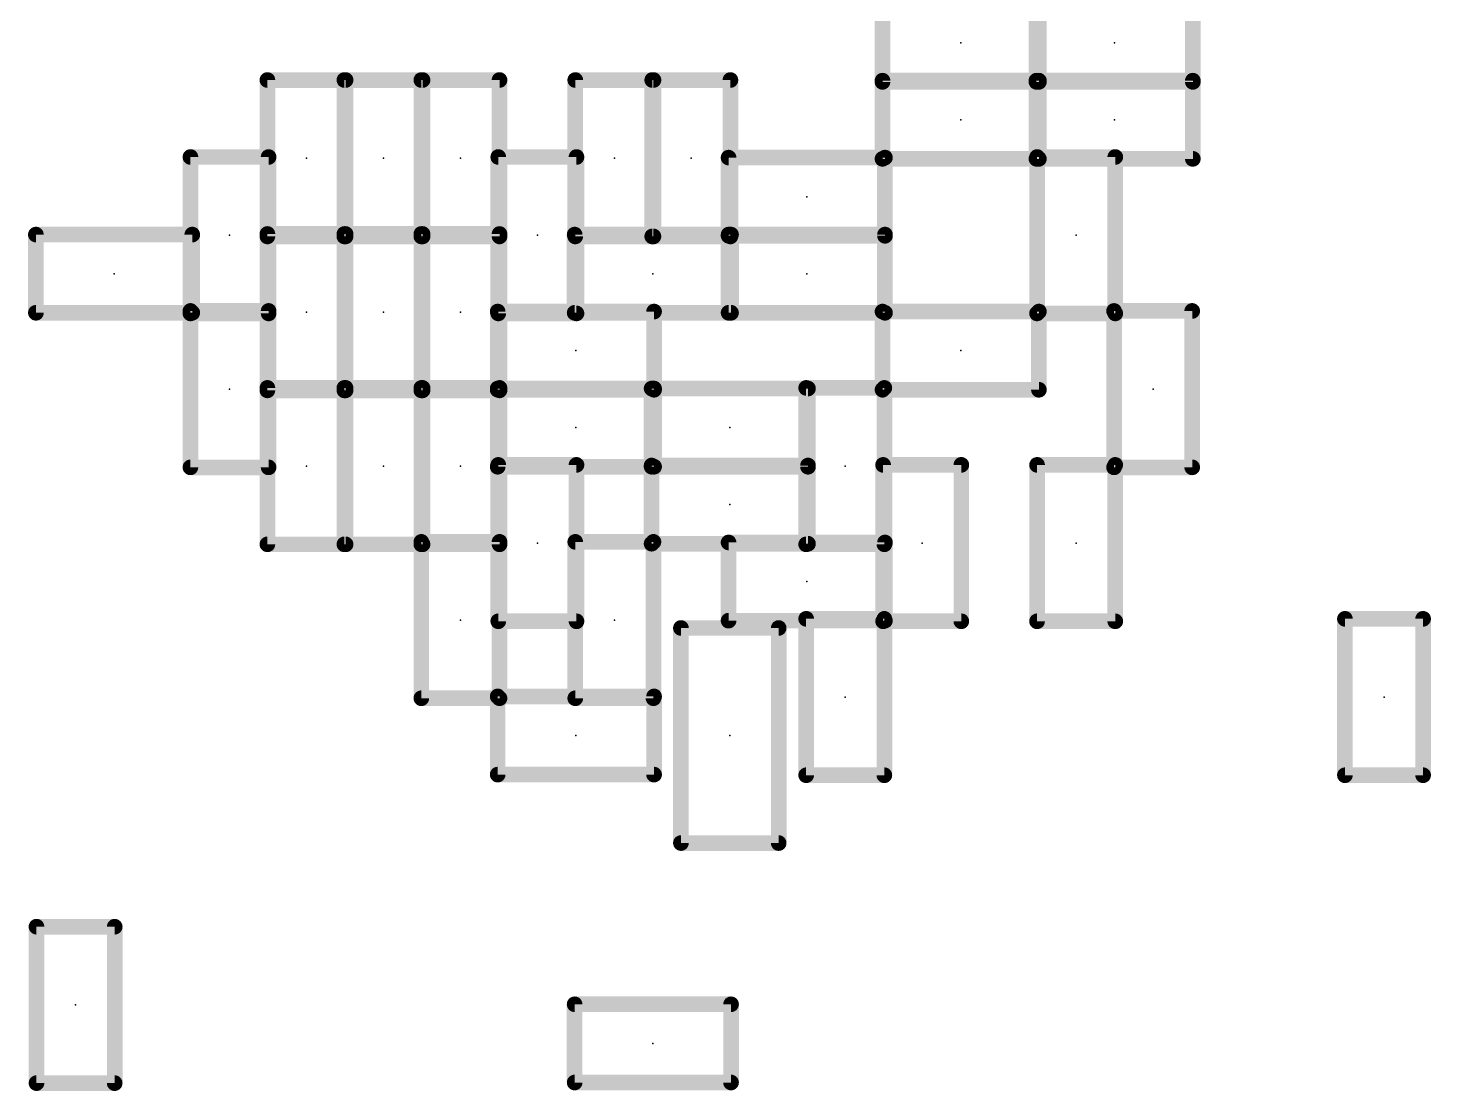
# Model space of a CAD drawing. Extents: x 0 to 169, y 0 to 191.
# Drawn here: x 73.18 to 91.41, y 117.68 to 131.49 of the extents above; entities that cross this region are included whole.
import ezdxf

# ---------------------------------------------------------------- set-up
doc = ezdxf.new("R2010")
doc.units = 0
doc.layers.add('21', color=253, linetype='CONTINUOUS')
doc.layers.add('23', color=7, linetype='CONTINUOUS')

msp = doc.modelspace()

# ---------------------------------------------------------------- linework, layer by layer
at = {"layer": '21', "const_width": 0.2032}
for points in [[(84.284, 130.792), (84.284, 131.808)], [(86.284, 130.792), (86.284, 131.808)], [(86.316, 131.808), (86.316, 130.792)], [(88.316, 131.808), (88.316, 130.792)], [(76.292, 128.784), (76.292, 130.816)], [(76.292, 130.816), (77.308, 130.816)], [(77.292, 128.784), (77.292, 130.816)], [(77.292, 130.816), (78.308, 130.816)], [(77.308, 130.816), (77.308, 128.784)], [(78.292, 128.784), (78.292, 130.816)], [(78.292, 130.816), (79.308, 130.816)], [(78.308, 130.816), (78.308, 128.784)], [(79.308, 130.816), (79.308, 128.784)], [(80.292, 128.784), (80.292, 130.816)], [(80.292, 130.816), (81.308, 130.816)], [(81.292, 128.784), (81.292, 130.816)], [(81.292, 130.816), (82.308, 130.816)], [(81.308, 130.816), (81.308, 128.784)], [(82.308, 130.816), (82.308, 128.784)], [(84.284, 130.808), (86.316, 130.808)], [(84.284, 129.792), (84.284, 130.808)], [(86.316, 130.792), (84.284, 130.792)], [(86.284, 130.808), (88.316, 130.808)], [(86.284, 129.792), (86.284, 130.808)], [(88.316, 130.792), (86.284, 130.792)], [(86.316, 130.808), (86.316, 129.792)], [(88.316, 130.808), (88.316, 129.792)], [(75.292, 127.784), (75.292, 129.816)], [(75.292, 129.816), (76.308, 129.816)], [(76.308, 129.816), (76.308, 127.784)], [(79.292, 127.784), (79.292, 129.816)], [(79.292, 129.816), (80.308, 129.816)], [(80.308, 129.816), (80.308, 127.784)], [(82.284, 128.792), (82.284, 129.808)], [(82.284, 129.808), (84.316, 129.808)], [(86.316, 129.792), (84.284, 129.792)], [(84.316, 129.808), (84.316, 128.792)], [(88.316, 129.792), (86.284, 129.792)], [(86.292, 127.784), (86.292, 129.816)], [(86.292, 129.816), (87.308, 129.816)], [(87.308, 129.816), (87.308, 127.784)], [(73.284, 127.792), (73.284, 128.808)], [(73.284, 128.808), (75.316, 128.808)], [(75.316, 128.808), (75.316, 127.792)], [(76.292, 126.784), (76.292, 128.816)], [(76.292, 128.816), (77.308, 128.816)], [(77.308, 128.784), (76.292, 128.784)], [(77.292, 126.784), (77.292, 128.816)], [(77.292, 128.816), (78.308, 128.816)], [(78.308, 128.784), (77.292, 128.784)], [(77.308, 128.816), (77.308, 126.784)], [(78.292, 126.784), (78.292, 128.816)], [(78.292, 128.816), (79.308, 128.816)], [(79.308, 128.784), (78.292, 128.784)], [(78.308, 128.816), (78.308, 126.784)], [(79.308, 128.816), (79.308, 126.784)], [(80.284, 128.808), (82.316, 128.808)], [(80.284, 127.792), (80.284, 128.808)], [(81.308, 128.784), (80.292, 128.784)], [(82.308, 128.784), (81.292, 128.784)], [(82.284, 127.792), (82.284, 128.808)], [(82.284, 128.808), (84.316, 128.808)], [(84.316, 128.792), (82.284, 128.792)], [(82.316, 128.808), (82.316, 127.792)], [(84.316, 128.808), (84.316, 127.792)], [(75.316, 127.792), (73.284, 127.792)], [(75.292, 125.784), (75.292, 127.816)], [(75.292, 127.816), (76.308, 127.816)], [(76.308, 127.784), (75.292, 127.784)], [(76.308, 127.816), (76.308, 125.784)], [(79.284, 126.792), (79.284, 127.808)], [(79.284, 127.808), (81.316, 127.808)], [(80.308, 127.784), (79.292, 127.784)], [(82.316, 127.792), (80.284, 127.792)], [(81.316, 127.808), (81.316, 126.792)], [(84.316, 127.792), (82.284, 127.792)], [(84.284, 126.792), (84.284, 127.808)], [(84.284, 127.808), (86.316, 127.808)], [(87.308, 127.784), (86.292, 127.784)], [(86.316, 127.808), (86.316, 126.792)], [(87.292, 125.784), (87.292, 127.816)], [(87.292, 127.816), (88.308, 127.816)], [(88.308, 127.816), (88.308, 125.784)], [(76.292, 124.784), (76.292, 126.816)], [(76.292, 126.816), (77.308, 126.816)], [(77.308, 126.784), (76.292, 126.784)], [(77.292, 124.784), (77.292, 126.816)], [(77.292, 126.816), (78.308, 126.816)], [(78.308, 126.784), (77.292, 126.784)], [(77.308, 126.816), (77.308, 124.784)], [(78.292, 124.784), (78.292, 126.816)], [(78.292, 126.816), (79.308, 126.816)], [(79.308, 126.784), (78.292, 126.784)], [(78.308, 126.816), (78.308, 124.784)], [(79.284, 126.808), (81.316, 126.808)], [(79.284, 125.792), (79.284, 126.808)], [(81.316, 126.792), (79.284, 126.792)], [(79.308, 126.816), (79.308, 124.784)], [(81.284, 126.808), (83.316, 126.808)], [(81.284, 125.792), (81.284, 126.808)], [(81.316, 126.808), (81.316, 125.792)], [(83.292, 124.784), (83.292, 126.816)], [(83.292, 126.816), (84.308, 126.816)], [(83.316, 126.808), (83.316, 125.792)], [(86.316, 126.792), (84.284, 126.792)], [(84.308, 126.816), (84.308, 124.784)], [(76.308, 125.784), (75.292, 125.784)], [(81.316, 125.792), (79.284, 125.792)], [(79.292, 123.784), (79.292, 125.816)], [(79.292, 125.816), (80.308, 125.816)], [(80.308, 125.816), (80.308, 123.784)], [(81.284, 125.808), (83.316, 125.808)], [(81.284, 124.792), (81.284, 125.808)], [(83.316, 125.792), (81.284, 125.792)], [(83.316, 125.808), (83.316, 124.792)], [(84.292, 123.784), (84.292, 125.816)], [(84.292, 125.816), (85.308, 125.816)], [(85.308, 125.816), (85.308, 123.784)], [(86.292, 123.784), (86.292, 125.816)], [(86.292, 125.816), (87.308, 125.816)], [(88.308, 125.784), (87.292, 125.784)], [(87.308, 125.816), (87.308, 123.784)], [(77.308, 124.784), (76.292, 124.784)], [(78.308, 124.784), (77.292, 124.784)], [(78.292, 122.784), (78.292, 124.816)], [(78.292, 124.816), (79.308, 124.816)], [(79.308, 124.784), (78.292, 124.784)], [(79.308, 124.816), (79.308, 122.784)], [(80.292, 122.784), (80.292, 124.816)], [(80.292, 124.816), (81.308, 124.816)], [(83.316, 124.792), (81.284, 124.792)], [(81.308, 124.816), (81.308, 122.784)], [(82.284, 123.792), (82.284, 124.808)], [(82.284, 124.808), (84.316, 124.808)], [(84.308, 124.784), (83.292, 124.784)], [(84.316, 124.808), (84.316, 123.792)], [(80.308, 123.784), (79.292, 123.784)], [(81.665, 120.903), (81.665, 123.697)], [(81.665, 123.697), (82.935, 123.697)], [(84.316, 123.792), (82.284, 123.792)], [(82.935, 123.697), (82.935, 120.903)], [(83.292, 121.784), (83.292, 123.816)], [(83.292, 123.816), (84.308, 123.816)], [(85.308, 123.784), (84.292, 123.784)], [(84.308, 123.816), (84.308, 121.784)], [(87.308, 123.784), (86.292, 123.784)], [(90.292, 121.784), (90.292, 123.816)], [(90.292, 123.816), (91.308, 123.816)], [(91.308, 123.816), (91.308, 121.784)], [(79.308, 122.784), (78.292, 122.784)], [(79.284, 121.792), (79.284, 122.808)], [(79.284, 122.808), (81.316, 122.808)], [(81.308, 122.784), (80.292, 122.784)], [(81.316, 122.808), (81.316, 121.792)], [(81.316, 121.792), (79.284, 121.792)], [(84.308, 121.784), (83.292, 121.784)], [(91.308, 121.784), (90.292, 121.784)], [(82.935, 120.903), (81.665, 120.903)], [(73.292, 117.784), (73.292, 119.816)], [(73.292, 119.816), (74.308, 119.816)], [(74.308, 119.816), (74.308, 117.784)], [(80.284, 117.792), (80.284, 118.808)], [(80.284, 118.808), (82.316, 118.808)], [(82.316, 118.808), (82.316, 117.792)], [(74.308, 117.784), (73.292, 117.784)], [(82.316, 117.792), (80.284, 117.792)]]:
    msp.add_lwpolyline(points, dxfattribs=at)
at = {"layer": '21', "const_width": 0.1016}
for points in [[(76.3428, 130.816, 1), (76.2412, 130.816)], [(76.292, 130.8668, 1), (76.292, 130.7652)], [(77.3428, 130.816, 1), (77.2412, 130.816)], [(77.292, 130.8668, 1), (77.292, 130.7652)], [(77.3588, 130.816, 1), (77.2572, 130.816)], [(77.308, 130.7652, 1), (77.308, 130.8668)], [(78.3428, 130.816, 1), (78.2412, 130.816)], [(78.292, 130.8668, 1), (78.292, 130.7652)], [(78.3588, 130.816, 1), (78.2572, 130.816)], [(78.308, 130.7652, 1), (78.308, 130.8668)], [(79.3588, 130.816, 1), (79.2572, 130.816)], [(79.308, 130.7652, 1), (79.308, 130.8668)], [(80.3428, 130.816, 1), (80.2412, 130.816)], [(80.292, 130.8668, 1), (80.292, 130.7652)], [(81.3428, 130.816, 1), (81.2412, 130.816)], [(81.292, 130.8668, 1), (81.292, 130.7652)], [(81.3588, 130.816, 1), (81.2572, 130.816)], [(81.308, 130.7652, 1), (81.308, 130.8668)], [(82.3588, 130.816, 1), (82.2572, 130.816)], [(82.308, 130.7652, 1), (82.308, 130.8668)], [(84.284, 130.8588, 1), (84.284, 130.7572)], [(84.3348, 130.808, 1), (84.2332, 130.808)], [(84.284, 130.8428, 1), (84.284, 130.7412)], [(86.284, 130.8588, 1), (86.284, 130.7572)], [(86.3348, 130.808, 1), (86.2332, 130.808)], [(86.284, 130.8428, 1), (86.284, 130.7412)], [(86.3668, 130.808, 1), (86.2652, 130.808)], [(86.316, 130.7572, 1), (86.316, 130.8588)], [(86.316, 130.7412, 1), (86.316, 130.8428)], [(88.3668, 130.808, 1), (88.2652, 130.808)], [(88.316, 130.7572, 1), (88.316, 130.8588)], [(88.316, 130.7412, 1), (88.316, 130.8428)], [(84.2332, 130.792, 1), (84.3348, 130.792)], [(86.2332, 130.792, 1), (86.3348, 130.792)], [(86.2652, 130.792, 1), (86.3668, 130.792)], [(88.2652, 130.792, 1), (88.3668, 130.792)], [(75.3428, 129.816, 1), (75.2412, 129.816)], [(75.292, 129.8668, 1), (75.292, 129.7652)], [(76.3588, 129.816, 1), (76.2572, 129.816)], [(76.308, 129.7652, 1), (76.308, 129.8668)], [(79.3428, 129.816, 1), (79.2412, 129.816)], [(79.292, 129.8668, 1), (79.292, 129.7652)], [(80.3588, 129.816, 1), (80.2572, 129.816)], [(80.308, 129.7652, 1), (80.308, 129.8668)], [(82.3348, 129.808, 1), (82.2332, 129.808)], [(82.284, 129.8588, 1), (82.284, 129.7572)], [(84.284, 129.8428, 1), (84.284, 129.7412)], [(84.2332, 129.792, 1), (84.3348, 129.792)], [(84.3668, 129.808, 1), (84.2652, 129.808)], [(84.316, 129.7572, 1), (84.316, 129.8588)], [(86.284, 129.8428, 1), (86.284, 129.7412)], [(86.2332, 129.792, 1), (86.3348, 129.792)], [(86.3428, 129.816, 1), (86.2412, 129.816)], [(86.292, 129.8668, 1), (86.292, 129.7652)], [(86.2652, 129.792, 1), (86.3668, 129.792)], [(86.316, 129.7412, 1), (86.316, 129.8428)], [(87.3588, 129.816, 1), (87.2572, 129.816)], [(87.308, 129.7652, 1), (87.308, 129.8668)], [(88.2652, 129.792, 1), (88.3668, 129.792)], [(88.316, 129.7412, 1), (88.316, 129.8428)], [(73.3348, 128.808, 1), (73.2332, 128.808)], [(73.284, 128.8588, 1), (73.284, 128.7572)], [(75.3668, 128.808, 1), (75.2652, 128.808)], [(75.316, 128.7572, 1), (75.316, 128.8588)], [(76.3428, 128.816, 1), (76.2412, 128.816)], [(76.292, 128.8668, 1), (76.292, 128.7652)], [(76.292, 128.8348, 1), (76.292, 128.7332)], [(77.3428, 128.816, 1), (77.2412, 128.816)], [(77.292, 128.8668, 1), (77.292, 128.7652)], [(77.292, 128.8348, 1), (77.292, 128.7332)], [(77.3588, 128.816, 1), (77.2572, 128.816)], [(77.308, 128.7652, 1), (77.308, 128.8668)], [(77.308, 128.7332, 1), (77.308, 128.8348)], [(78.3428, 128.816, 1), (78.2412, 128.816)], [(78.292, 128.8668, 1), (78.292, 128.7652)], [(78.292, 128.8348, 1), (78.292, 128.7332)], [(78.3588, 128.816, 1), (78.2572, 128.816)], [(78.308, 128.7652, 1), (78.308, 128.8668)], [(78.308, 128.7332, 1), (78.308, 128.8348)], [(79.3588, 128.816, 1), (79.2572, 128.816)], [(79.308, 128.7652, 1), (79.308, 128.8668)], [(79.308, 128.7332, 1), (79.308, 128.8348)], [(80.284, 128.8588, 1), (80.284, 128.7572)], [(80.3348, 128.808, 1), (80.2332, 128.808)], [(80.292, 128.8348, 1), (80.292, 128.7332)], [(81.292, 128.8348, 1), (81.292, 128.7332)], [(81.308, 128.7332, 1), (81.308, 128.8348)], [(82.3348, 128.808, 1), (82.2332, 128.808)], [(82.284, 128.8588, 1), (82.284, 128.7572)], [(82.284, 128.8428, 1), (82.284, 128.7412)], [(82.3668, 128.808, 1), (82.2652, 128.808)], [(82.308, 128.7332, 1), (82.308, 128.8348)], [(82.316, 128.7572, 1), (82.316, 128.8588)], [(84.3668, 128.808, 1), (84.2652, 128.808)], [(84.316, 128.7572, 1), (84.316, 128.8588)], [(84.316, 128.7412, 1), (84.316, 128.8428)], [(76.2412, 128.784, 1), (76.3428, 128.784)], [(77.2412, 128.784, 1), (77.3428, 128.784)], [(77.2572, 128.784, 1), (77.3588, 128.784)], [(78.2412, 128.784, 1), (78.3428, 128.784)], [(78.2572, 128.784, 1), (78.3588, 128.784)], [(79.2572, 128.784, 1), (79.3588, 128.784)], [(80.2412, 128.784, 1), (80.3428, 128.784)], [(81.2412, 128.784, 1), (81.3428, 128.784)], [(81.2572, 128.784, 1), (81.3588, 128.784)], [(82.2332, 128.792, 1), (82.3348, 128.792)], [(82.2572, 128.784, 1), (82.3588, 128.784)], [(84.2652, 128.792, 1), (84.3668, 128.792)], [(73.284, 127.8428, 1), (73.284, 127.7412)], [(73.2332, 127.792, 1), (73.3348, 127.792)], [(75.3428, 127.816, 1), (75.2412, 127.816)], [(75.292, 127.8668, 1), (75.292, 127.7652)], [(75.292, 127.8348, 1), (75.292, 127.7332)], [(75.2412, 127.784, 1), (75.3428, 127.784)], [(75.2652, 127.792, 1), (75.3668, 127.792)], [(75.316, 127.7412, 1), (75.316, 127.8428)], [(76.3588, 127.816, 1), (76.2572, 127.816)], [(76.2572, 127.784, 1), (76.3588, 127.784)], [(76.308, 127.7652, 1), (76.308, 127.8668)], [(76.308, 127.7332, 1), (76.308, 127.8348)], [(79.3348, 127.808, 1), (79.2332, 127.808)], [(79.284, 127.8588, 1), (79.284, 127.7572)], [(79.292, 127.8348, 1), (79.292, 127.7332)], [(79.2412, 127.784, 1), (79.3428, 127.784)], [(80.284, 127.8428, 1), (80.284, 127.7412)], [(80.2332, 127.792, 1), (80.3348, 127.792)], [(80.2572, 127.784, 1), (80.3588, 127.784)], [(80.308, 127.7332, 1), (80.308, 127.8348)], [(81.3668, 127.808, 1), (81.2652, 127.808)], [(81.316, 127.7572, 1), (81.316, 127.8588)], [(82.284, 127.8428, 1), (82.284, 127.7412)], [(82.2332, 127.792, 1), (82.3348, 127.792)], [(82.2652, 127.792, 1), (82.3668, 127.792)], [(82.316, 127.7412, 1), (82.316, 127.8428)], [(84.3348, 127.808, 1), (84.2332, 127.808)], [(84.284, 127.8588, 1), (84.284, 127.7572)], [(84.2652, 127.792, 1), (84.3668, 127.792)], [(84.316, 127.7412, 1), (84.316, 127.8428)], [(86.292, 127.8348, 1), (86.292, 127.7332)], [(86.2412, 127.784, 1), (86.3428, 127.784)], [(86.3668, 127.808, 1), (86.2652, 127.808)], [(86.316, 127.7572, 1), (86.316, 127.8588)], [(87.3428, 127.816, 1), (87.2412, 127.816)], [(87.292, 127.8668, 1), (87.292, 127.7652)], [(87.2572, 127.784, 1), (87.3588, 127.784)], [(87.308, 127.7332, 1), (87.308, 127.8348)], [(88.3588, 127.816, 1), (88.2572, 127.816)], [(88.308, 127.7652, 1), (88.308, 127.8668)], [(76.3428, 126.816, 1), (76.2412, 126.816)], [(76.292, 126.8668, 1), (76.292, 126.7652)], [(76.292, 126.8348, 1), (76.292, 126.7332)], [(77.3428, 126.816, 1), (77.2412, 126.816)], [(77.292, 126.8668, 1), (77.292, 126.7652)], [(77.292, 126.8348, 1), (77.292, 126.7332)], [(77.3588, 126.816, 1), (77.2572, 126.816)], [(77.308, 126.7652, 1), (77.308, 126.8668)], [(77.308, 126.7332, 1), (77.308, 126.8348)], [(78.3428, 126.816, 1), (78.2412, 126.816)], [(78.292, 126.8668, 1), (78.292, 126.7652)], [(78.292, 126.8348, 1), (78.292, 126.7332)], [(78.3588, 126.816, 1), (78.2572, 126.816)], [(78.308, 126.7652, 1), (78.308, 126.8668)], [(78.308, 126.7332, 1), (78.308, 126.8348)], [(79.284, 126.8588, 1), (79.284, 126.7572)], [(79.3348, 126.808, 1), (79.2332, 126.808)], [(79.284, 126.8428, 1), (79.284, 126.7412)], [(79.3588, 126.816, 1), (79.2572, 126.816)], [(79.308, 126.7652, 1), (79.308, 126.8668)], [(79.308, 126.7332, 1), (79.308, 126.8348)], [(81.284, 126.8588, 1), (81.284, 126.7572)], [(81.3348, 126.808, 1), (81.2332, 126.808)], [(81.3668, 126.808, 1), (81.2652, 126.808)], [(81.316, 126.7572, 1), (81.316, 126.8588)], [(81.316, 126.7412, 1), (81.316, 126.8428)], [(83.3428, 126.816, 1), (83.2412, 126.816)], [(83.292, 126.8668, 1), (83.292, 126.7652)], [(83.3668, 126.808, 1), (83.2652, 126.808)], [(83.316, 126.7572, 1), (83.316, 126.8588)], [(84.284, 126.8428, 1), (84.284, 126.7412)], [(84.3588, 126.816, 1), (84.2572, 126.816)], [(84.308, 126.7652, 1), (84.308, 126.8668)], [(86.316, 126.7412, 1), (86.316, 126.8428)], [(76.2412, 126.784, 1), (76.3428, 126.784)], [(77.2412, 126.784, 1), (77.3428, 126.784)], [(77.2572, 126.784, 1), (77.3588, 126.784)], [(78.2412, 126.784, 1), (78.3428, 126.784)], [(78.2572, 126.784, 1), (78.3588, 126.784)], [(79.2332, 126.792, 1), (79.3348, 126.792)], [(79.2572, 126.784, 1), (79.3588, 126.784)], [(81.2652, 126.792, 1), (81.3668, 126.792)], [(84.2332, 126.792, 1), (84.3348, 126.792)], [(86.2652, 126.792, 1), (86.3668, 126.792)], [(75.292, 125.8348, 1), (75.292, 125.7332)], [(75.2412, 125.784, 1), (75.3428, 125.784)], [(76.2572, 125.784, 1), (76.3588, 125.784)], [(76.308, 125.7332, 1), (76.308, 125.8348)], [(79.284, 125.8428, 1), (79.284, 125.7412)], [(79.2332, 125.792, 1), (79.3348, 125.792)], [(79.3428, 125.816, 1), (79.2412, 125.816)], [(79.292, 125.8668, 1), (79.292, 125.7652)], [(80.3588, 125.816, 1), (80.2572, 125.816)], [(80.308, 125.7652, 1), (80.308, 125.8668)], [(81.284, 125.8588, 1), (81.284, 125.7572)], [(81.3348, 125.808, 1), (81.2332, 125.808)], [(81.284, 125.8428, 1), (81.284, 125.7412)], [(81.2332, 125.792, 1), (81.3348, 125.792)], [(81.2652, 125.792, 1), (81.3668, 125.792)], [(81.316, 125.7412, 1), (81.316, 125.8428)], [(83.3668, 125.808, 1), (83.2652, 125.808)], [(83.2652, 125.792, 1), (83.3668, 125.792)], [(83.316, 125.7572, 1), (83.316, 125.8588)], [(83.316, 125.7412, 1), (83.316, 125.8428)], [(84.3428, 125.816, 1), (84.2412, 125.816)], [(84.292, 125.8668, 1), (84.292, 125.7652)], [(85.3588, 125.816, 1), (85.2572, 125.816)], [(85.308, 125.7652, 1), (85.308, 125.8668)], [(86.3428, 125.816, 1), (86.2412, 125.816)], [(86.292, 125.8668, 1), (86.292, 125.7652)], [(87.292, 125.8348, 1), (87.292, 125.7332)], [(87.2412, 125.784, 1), (87.3428, 125.784)], [(87.3588, 125.816, 1), (87.2572, 125.816)], [(87.308, 125.7652, 1), (87.308, 125.8668)], [(88.2572, 125.784, 1), (88.3588, 125.784)], [(88.308, 125.7332, 1), (88.308, 125.8348)], [(76.292, 124.8348, 1), (76.292, 124.7332)], [(77.292, 124.8348, 1), (77.292, 124.7332)], [(77.308, 124.7332, 1), (77.308, 124.8348)], [(78.3428, 124.816, 1), (78.2412, 124.816)], [(78.292, 124.8668, 1), (78.292, 124.7652)], [(78.292, 124.8348, 1), (78.292, 124.7332)], [(78.308, 124.7332, 1), (78.308, 124.8348)], [(79.3588, 124.816, 1), (79.2572, 124.816)], [(79.308, 124.7652, 1), (79.308, 124.8668)], [(79.308, 124.7332, 1), (79.308, 124.8348)], [(80.3428, 124.816, 1), (80.2412, 124.816)], [(80.292, 124.8668, 1), (80.292, 124.7652)], [(81.284, 124.8428, 1), (81.284, 124.7412)], [(81.3588, 124.816, 1), (81.2572, 124.816)], [(81.308, 124.7652, 1), (81.308, 124.8668)], [(82.3348, 124.808, 1), (82.2332, 124.808)], [(82.284, 124.8588, 1), (82.284, 124.7572)], [(83.292, 124.8348, 1), (83.292, 124.7332)], [(83.316, 124.7412, 1), (83.316, 124.8428)], [(84.3668, 124.808, 1), (84.2652, 124.808)], [(84.308, 124.7332, 1), (84.308, 124.8348)], [(84.316, 124.7572, 1), (84.316, 124.8588)], [(76.2412, 124.784, 1), (76.3428, 124.784)], [(77.2412, 124.784, 1), (77.3428, 124.784)], [(77.2572, 124.784, 1), (77.3588, 124.784)], [(78.2412, 124.784, 1), (78.3428, 124.784)], [(78.2572, 124.784, 1), (78.3588, 124.784)], [(79.2572, 124.784, 1), (79.3588, 124.784)], [(81.2332, 124.792, 1), (81.3348, 124.792)], [(83.2412, 124.784, 1), (83.3428, 124.784)], [(83.2652, 124.792, 1), (83.3668, 124.792)], [(84.2572, 124.784, 1), (84.3588, 124.784)], [(79.292, 123.8348, 1), (79.292, 123.7332)], [(79.2412, 123.784, 1), (79.3428, 123.784)], [(80.2572, 123.784, 1), (80.3588, 123.784)], [(80.308, 123.7332, 1), (80.308, 123.8348)], [(81.7158, 123.697, 1), (81.6142, 123.697)], [(81.665, 123.7478, 1), (81.665, 123.6462)], [(82.284, 123.8428, 1), (82.284, 123.7412)], [(82.2332, 123.792, 1), (82.3348, 123.792)], [(82.9858, 123.697, 1), (82.8842, 123.697)], [(82.935, 123.6462, 1), (82.935, 123.7478)], [(83.3428, 123.816, 1), (83.2412, 123.816)], [(83.292, 123.8668, 1), (83.292, 123.7652)], [(84.292, 123.8348, 1), (84.292, 123.7332)], [(84.2412, 123.784, 1), (84.3428, 123.784)], [(84.3588, 123.816, 1), (84.2572, 123.816)], [(84.2652, 123.792, 1), (84.3668, 123.792)], [(84.308, 123.7652, 1), (84.308, 123.8668)], [(84.316, 123.7412, 1), (84.316, 123.8428)], [(85.2572, 123.784, 1), (85.3588, 123.784)], [(85.308, 123.7332, 1), (85.308, 123.8348)], [(86.292, 123.8348, 1), (86.292, 123.7332)], [(86.2412, 123.784, 1), (86.3428, 123.784)], [(87.2572, 123.784, 1), (87.3588, 123.784)], [(87.308, 123.7332, 1), (87.308, 123.8348)], [(90.3428, 123.816, 1), (90.2412, 123.816)], [(90.292, 123.8668, 1), (90.292, 123.7652)], [(91.3588, 123.816, 1), (91.2572, 123.816)], [(91.308, 123.7652, 1), (91.308, 123.8668)], [(78.292, 122.8348, 1), (78.292, 122.7332)], [(79.3348, 122.808, 1), (79.2332, 122.808)], [(79.284, 122.8588, 1), (79.284, 122.7572)], [(79.308, 122.7332, 1), (79.308, 122.8348)], [(80.292, 122.8348, 1), (80.292, 122.7332)], [(81.3668, 122.808, 1), (81.2652, 122.808)], [(81.308, 122.7332, 1), (81.308, 122.8348)], [(81.316, 122.7572, 1), (81.316, 122.8588)], [(78.2412, 122.784, 1), (78.3428, 122.784)], [(79.2572, 122.784, 1), (79.3588, 122.784)], [(80.2412, 122.784, 1), (80.3428, 122.784)], [(81.2572, 122.784, 1), (81.3588, 122.784)], [(79.284, 121.8428, 1), (79.284, 121.7412)], [(79.2332, 121.792, 1), (79.3348, 121.792)], [(81.2652, 121.792, 1), (81.3668, 121.792)], [(81.316, 121.7412, 1), (81.316, 121.8428)], [(83.292, 121.8348, 1), (83.292, 121.7332)], [(83.2412, 121.784, 1), (83.3428, 121.784)], [(84.2572, 121.784, 1), (84.3588, 121.784)], [(84.308, 121.7332, 1), (84.308, 121.8348)], [(90.292, 121.8348, 1), (90.292, 121.7332)], [(90.2412, 121.784, 1), (90.3428, 121.784)], [(91.2572, 121.784, 1), (91.3588, 121.784)], [(91.308, 121.7332, 1), (91.308, 121.8348)], [(81.665, 120.9538, 1), (81.665, 120.8522)], [(81.6142, 120.903, 1), (81.7158, 120.903)], [(82.8842, 120.903, 1), (82.9858, 120.903)], [(82.935, 120.8522, 1), (82.935, 120.9538)], [(73.3428, 119.816, 1), (73.2412, 119.816)], [(73.292, 119.8668, 1), (73.292, 119.7652)], [(74.3588, 119.816, 1), (74.2572, 119.816)], [(74.308, 119.7652, 1), (74.308, 119.8668)], [(80.3348, 118.808, 1), (80.2332, 118.808)], [(80.284, 118.8588, 1), (80.284, 118.7572)], [(82.3668, 118.808, 1), (82.2652, 118.808)], [(82.316, 118.7572, 1), (82.316, 118.8588)], [(73.292, 117.8348, 1), (73.292, 117.7332)], [(73.2412, 117.784, 1), (73.3428, 117.784)], [(74.2572, 117.784, 1), (74.3588, 117.784)], [(74.308, 117.7332, 1), (74.308, 117.8348)], [(80.284, 117.8428, 1), (80.284, 117.7412)], [(80.2332, 117.792, 1), (80.3348, 117.792)], [(82.2652, 117.792, 1), (82.3668, 117.792)], [(82.316, 117.7412, 1), (82.316, 117.8428)]]:
    msp.add_lwpolyline(points, format="xyb", dxfattribs=at)
at = {"layer": '23'}
for p in [(85.3, 131.3), (87.3, 131.3), (85.3, 130.3), (87.3, 130.3), (76.8, 129.8), (77.8, 129.8), (78.8, 129.8), (80.8, 129.8), (81.8, 129.8), (83.3, 129.3), (75.8, 128.8), (79.8, 128.8), (86.8, 128.8), (74.3, 128.3), (81.3, 128.3), (83.3, 128.3), (76.8, 127.8), (77.8, 127.8), (78.8, 127.8), (80.3, 127.3), (85.3, 127.3), (75.8, 126.8), (87.8, 126.8), (80.3, 126.3), (82.3, 126.3), (76.8, 125.8), (77.8, 125.8), (78.8, 125.8), (83.8, 125.8), (82.3, 125.3), (79.8, 124.8), (84.8, 124.8), (86.8, 124.8), (83.3, 124.3), (78.8, 123.8), (80.8, 123.8), (83.8, 122.8), (90.8, 122.8), (80.3, 122.3), (82.3, 122.3), (73.8, 118.8), (81.3, 118.3)]:
    msp.add_point(p, dxfattribs=at)

doc.saveas('drawing.dxf')
